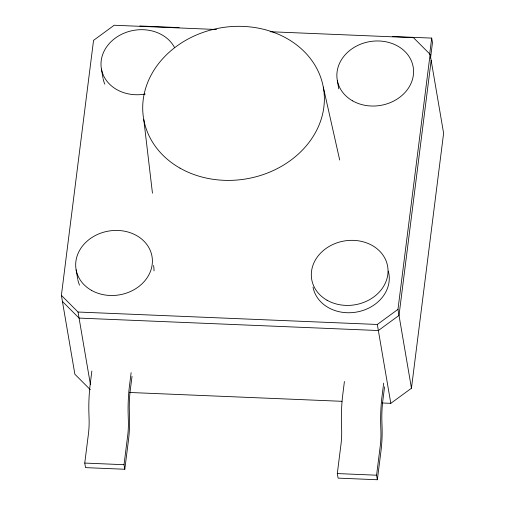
<?xml version="1.0" encoding="UTF-8"?>
<svg xmlns="http://www.w3.org/2000/svg" width="505" height="505" viewBox="0 0 505 505"><rect width="100%" height="100%" fill="white"/><g stroke="black" fill="none" stroke-linecap="round" stroke-linejoin="round"><path stroke-width="0.76" d="M90.401 389.791L74.873 374.237L61.389 295.368L93.545 40.362L114.193 25.25L216.582 29.505M91.866 371.011L89.947 386.331A28.495 3.825 -87.6 0 0 88.836 410.66L89.132 420.659A14.058 1.887 -87.6 0 1 88.583 432.665L84.758 463.072L85.534 467.624L124.804 469.252L128.504 439.931A22.567 3.03 -87.6 0 0 129.539 417.136L129.331 410.521A19.992 2.683 -87.6 0 1 130.252 390.333L132.02 376.339M131.13 372.646L129.217 387.96A28.495 3.825 -87.6 0 0 128.106 412.295L128.396 422.294A14.058 1.887 -87.6 0 1 127.853 434.3L124.028 464.701L124.804 469.252M344.416 381.509L342.497 396.829A28.495 3.825 -87.6 0 0 341.386 421.157L341.683 431.156A14.058 1.887 -87.6 0 1 341.134 443.163L337.308 473.57L338.085 478.115L377.355 479.75L381.054 450.422A22.567 3.03 -87.6 0 0 382.089 427.634L381.881 421.019A19.992 2.683 -87.6 0 1 382.803 400.831L384.57 386.836M383.68 383.144L381.767 398.458A28.495 3.825 -87.6 0 0 380.656 422.792L380.947 432.791A14.058 1.887 -87.6 0 1 380.404 444.791L376.578 475.199L377.355 479.75M429.667 54.224L431.699 38.102L392.429 36.474M382.14 402.977L390.807 403.337L411.455 388.225L397.972 309.357L430.127 54.351L413.488 37.692L270.143 31.733M430.531 58.088L432.476 42.654L431.699 38.102M431.169 60.417L399.007 315.423L378.359 330.535L79.064 318.093L62.424 301.434M411.455 388.225L443.611 133.219L430.127 54.351M61.389 295.368L78.029 312.027L377.323 324.469L397.972 309.357M139.879 25.976L179.149 27.605M129.318 392.467L341.973 401.311M84.758 463.072L124.028 464.701M337.308 473.57L376.578 475.199M323.288 87.068L339.695 160.009M337.308 80.377L338.754 88.848M377.323 324.469L390.807 403.337M101.448 69.097L103.014 78.275M76.129 269.84L77.738 279.271M78.029 312.027L90.452 384.703M143.786 119.647L152.459 193.194M388.313 271.097A38.525 32.352 -9.7 0 1 358.178 311.755A38.525 32.352 -9.7 0 1 313.012 287.099M79.55 285.173A38.525 32.352 -9.7 0 1 77.89 280.022M153.558 265.51A38.525 32.352 -9.7 0 1 154.012 270.888M145.263 94.025A38.525 32.352 -9.7 0 1 102.105 71.843A38.525 32.352 -9.7 0 1 126.944 32.093A38.525 32.352 -9.7 0 1 174.44 47.344M104.819 84.177A38.525 32.352 -9.7 0 1 103.165 79.026M179.976 168.121A91.222 76.59 -9.7 0 0 323.856 107.111A91.222 76.59 -9.7 0 0 196.786 34.839A91.222 76.59 -9.7 0 0 179.976 168.121M352.591 100.855A38.525 32.352 -9.7 0 0 413.361 75.081A38.525 32.352 -9.7 0 0 359.693 44.56A38.525 32.352 -9.7 0 0 352.591 100.855M91.411 290.318A38.525 32.352 -9.7 0 0 152.182 264.551A38.525 32.352 -9.7 0 0 98.513 234.023A38.525 32.352 -9.7 0 0 91.411 290.318M327.044 300.229A38.525 32.352 -9.7 0 0 387.815 274.461A38.525 32.352 -9.7 0 0 334.146 243.934A38.525 32.352 -9.7 0 0 327.044 300.229"/></g></svg>
